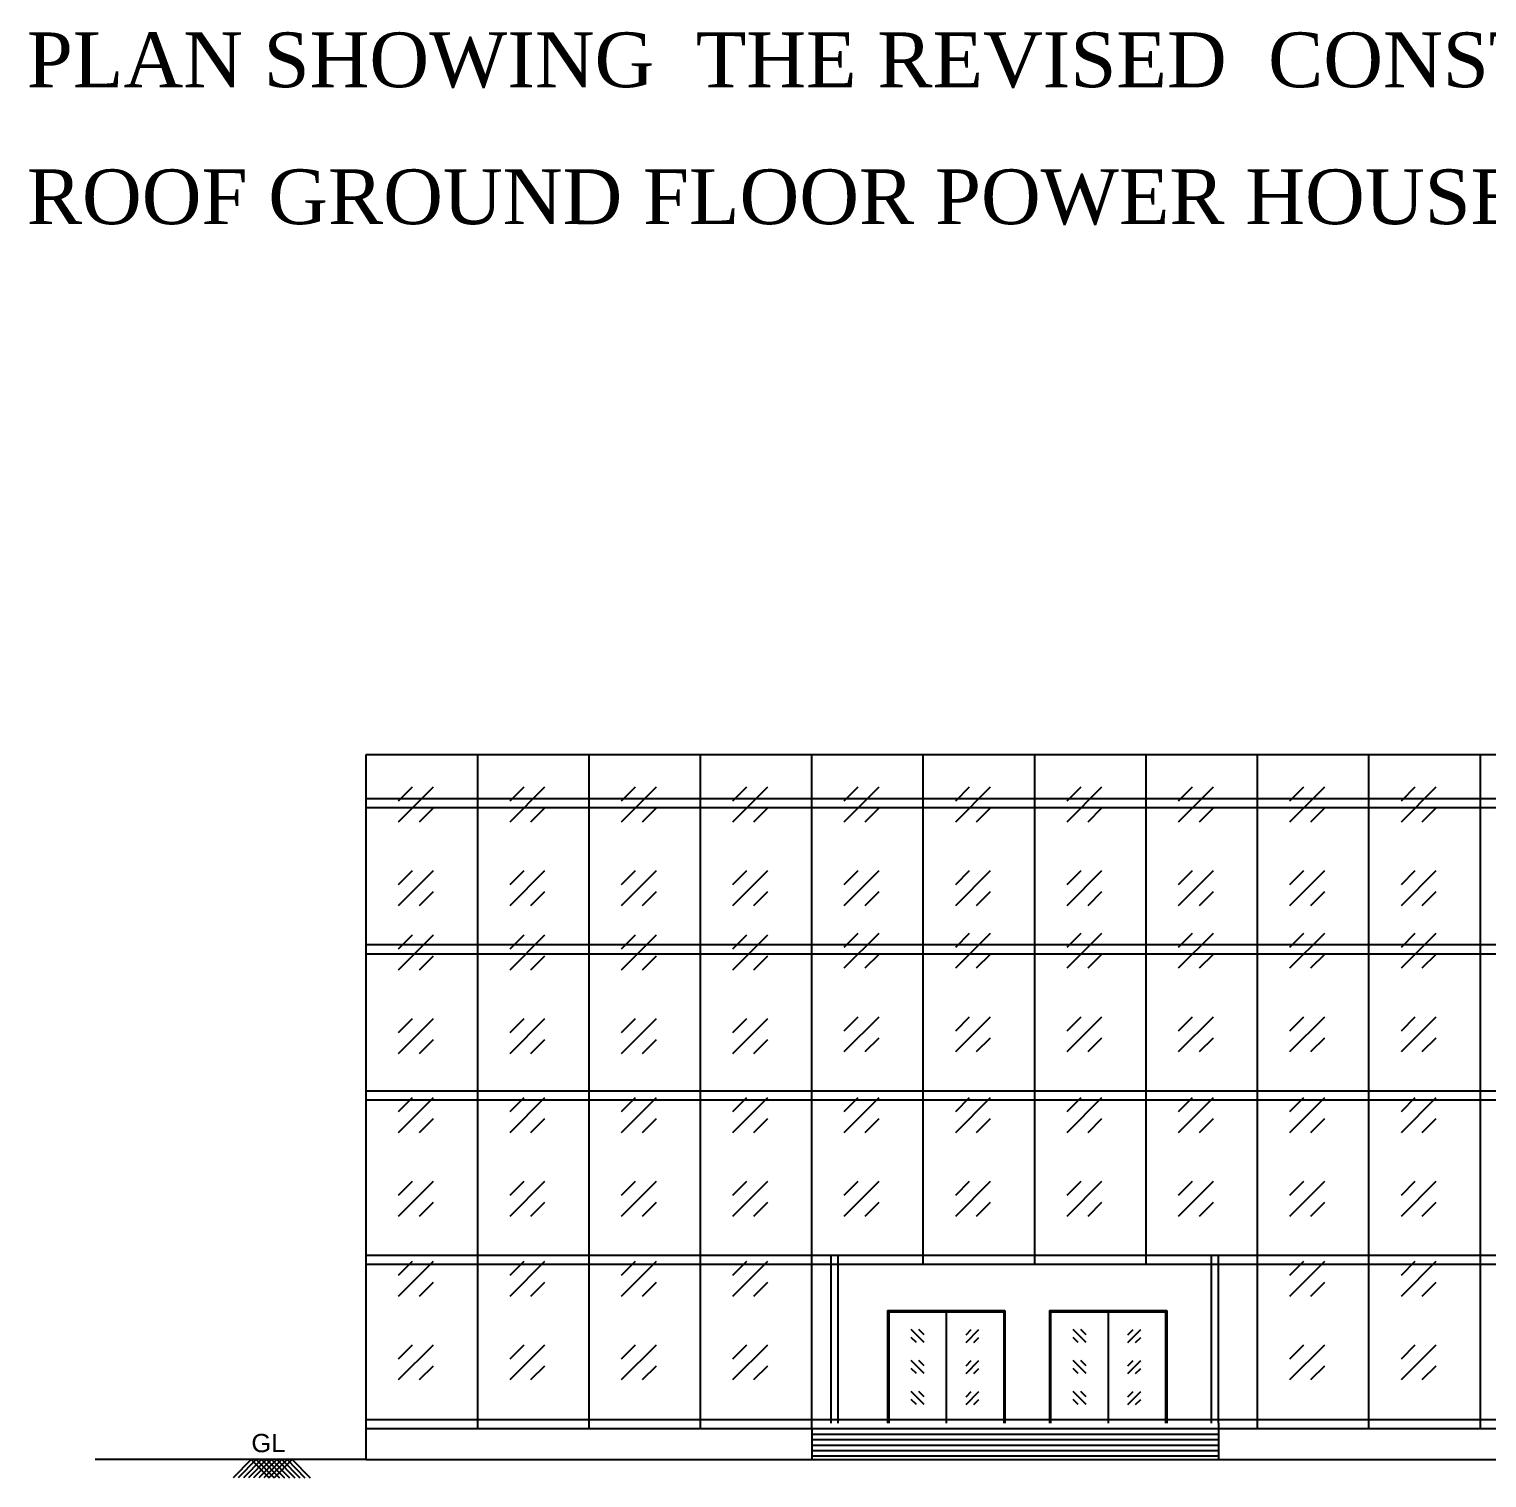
# Model space of a CAD drawing. Header units: metres. Extents: x 3229 to 14086, y -2906 to 1156.
# Drawn here: x 13890.76 to 13930.67, y -2724.69 to -2685.01 of the extents above; entities that cross this region are included whole.
import ezdxf

# ---------------------------------------------------------------- set-up
doc = ezdxf.new("R2010")
doc.units = ezdxf.units.M
doc.header["$MEASUREMENT"] = 0
doc.styles.add('i', font='romantic.ttf')
doc.styles.get("Standard").update_dxf_attribs({"font": 'arial.ttf'})

# ---------------------------------------------------------------- blocks, each defined once
blk = doc.blocks.new('GL')
at = {"ltscale": 0.2}
for p, q in [((10818685.39, -1728572.497), (10818684.898, -1728572.997)), ((10818685.53, -1728572.497), (10818685.038, -1728572.997)), ((10818685.671, -1728572.497), (10818685.178, -1728572.997)), ((10818685.811, -1728572.497), (10818685.319, -1728572.997)), ((10818685.39, -1728572.497), (10818685.882, -1728572.997)), ((10818685.951, -1728572.497), (10818685.459, -1728572.997)), ((10818685.53, -1728572.497), (10818686.023, -1728572.997)), ((10818686.092, -1728572.497), (10818685.599, -1728572.997)), ((10818685.671, -1728572.497), (10818686.163, -1728572.997)), ((10818686.232, -1728572.497), (10818685.74, -1728572.997)), ((10818685.811, -1728572.497), (10818686.304, -1728572.997)), ((10818686.373, -1728572.497), (10818685.88, -1728572.997)), ((10818685.951, -1728572.497), (10818686.444, -1728572.997)), ((10818686.513, -1728572.497), (10818686.02, -1728572.997)), ((10818686.092, -1728572.497), (10818686.584, -1728572.997)), ((10818686.232, -1728572.497), (10818686.725, -1728572.997)), ((10818686.373, -1728572.497), (10818686.865, -1728572.997)), ((10818686.513, -1728572.497), (10818687.005, -1728572.997))]:
    blk.add_line(p, q, dxfattribs=at)
at = {"ltscale": 0.2, "insert": (10818685.398, -1728571.794), "char_height": 0.5, "attachment_point": 1}
blk.add_mtext_dynamic_manual_height_columns('GL', width=6.23407, gutter_width=15, heights=[1.613], dxfattribs=at)

msp = doc.modelspace()

# ---------------------------------------------------------------- hatches: boundary and pattern name
at = {"ltscale": 0.2}
h = msp.add_hatch(dxfattribs=at)
h.set_pattern_fill('GOST_GLASS', color=0, scale=0.27)
h.set_pattern_definition([(45, (-29196581.7373, 4664351.4465), (2.29102597104, 0), [1.35, -1.89]), (45, (-29196581.1645, 4664351.4465), (2.29102597104, 0), [0.54, -2.7]), (45, (-29196581.7373, 4664352.0193), (2.29102597104, 0), [0.54, -2.7])])
edge = h.paths.add_edge_path()
edge.add_line((13902.628, -2708.949), (13902.628, -2705.537))
edge.add_line((13902.628, -2705.537), (13900.349, -2705.537))
edge.add_line((13900.349, -2705.537), (13900.349, -2709.346))
edge.add_line((13900.349, -2709.346), (13902.628, -2709.346))
h = msp.add_hatch(dxfattribs=at)
h.set_pattern_fill('GOST_GLASS', color=0, scale=0.27)
h.set_pattern_definition([(45, (-29196578.6873, 4664351.4465), (2.29102597104, 0), [1.35, -1.89]), (45, (-29196578.1145, 4664351.4465), (2.29102597104, 0), [0.54, -2.7]), (45, (-29196578.6873, 4664352.0193), (2.29102597104, 0), [0.54, -2.7])])
edge = h.paths.add_edge_path()
edge.add_line((13905.678, -2708.949), (13905.678, -2705.537))
edge.add_line((13905.678, -2705.537), (13903.399, -2705.537))
edge.add_line((13903.399, -2705.537), (13903.399, -2709.346))
edge.add_line((13903.399, -2709.346), (13905.678, -2709.346))
h = msp.add_hatch(dxfattribs=at)
h.set_pattern_fill('GOST_GLASS', color=0, scale=0.27)
h.set_pattern_definition([(45, (-29196575.6373, 4664351.4465), (2.29102597104, 0), [1.35, -1.89]), (45, (-29196575.0645, 4664351.4465), (2.29102597104, 0), [0.54, -2.7]), (45, (-29196575.6373, 4664352.0193), (2.29102597104, 0), [0.54, -2.7])])
edge = h.paths.add_edge_path()
edge.add_line((13908.728, -2708.949), (13908.728, -2705.537))
edge.add_line((13908.728, -2705.537), (13906.449, -2705.537))
edge.add_line((13906.449, -2705.537), (13906.449, -2709.346))
edge.add_line((13906.449, -2709.346), (13908.728, -2709.346))
h = msp.add_hatch(dxfattribs=at)
h.set_pattern_fill('GOST_GLASS', color=0, scale=0.27)
h.set_pattern_definition([(45, (-29196572.5873, 4664351.4465), (2.29102597104, 0), [1.35, -1.89]), (45, (-29196572.0145, 4664351.4465), (2.29102597104, 0), [0.54, -2.7]), (45, (-29196572.5873, 4664352.0193), (2.29102597104, 0), [0.54, -2.7])])
edge = h.paths.add_edge_path()
edge.add_line((13911.778, -2708.949), (13911.778, -2705.537))
edge.add_line((13911.778, -2705.537), (13909.499, -2705.537))
edge.add_line((13909.499, -2705.537), (13909.499, -2709.346))
edge.add_line((13909.499, -2709.346), (13911.778, -2709.346))
h = msp.add_hatch(dxfattribs=at)
h.set_pattern_fill('GOST_GLASS', color=0, scale=0.27)
h.set_pattern_definition([(45, (-29196569.5373, 4664351.4465), (2.29102597104, 0), [1.35, -1.89]), (45, (-29196568.9645, 4664351.4465), (2.29102597104, 0), [0.54, -2.7]), (45, (-29196569.5373, 4664352.0193), (2.29102597104, 0), [0.54, -2.7])])
edge = h.paths.add_edge_path()
edge.add_line((13914.828, -2708.949), (13914.828, -2705.537))
edge.add_line((13914.828, -2705.537), (13912.549, -2705.537))
edge.add_line((13912.549, -2705.537), (13912.549, -2709.346))
edge.add_line((13912.549, -2709.346), (13914.828, -2709.346))
h = msp.add_hatch(dxfattribs=at)
h.set_pattern_fill('GOST_GLASS', color=0, scale=0.27)
h.set_pattern_definition([(45, (-29196566.4873, 4664351.4465), (2.29102597104, 0), [1.35, -1.89]), (45, (-29196565.9145, 4664351.4465), (2.29102597104, 0), [0.54, -2.7]), (45, (-29196566.4873, 4664352.0193), (2.29102597104, 0), [0.54, -2.7])])
edge = h.paths.add_edge_path()
edge.add_line((13917.878, -2708.949), (13917.878, -2705.537))
edge.add_line((13917.878, -2705.537), (13915.599, -2705.537))
edge.add_line((13915.599, -2705.537), (13915.599, -2709.346))
edge.add_line((13915.599, -2709.346), (13917.878, -2709.346))
h = msp.add_hatch(dxfattribs=at)
h.set_pattern_fill('GOST_GLASS', color=0, scale=0.27)
h.set_pattern_definition([(45, (-29196563.4373, 4664351.4465), (2.29102597104, 0), [1.35, -1.89]), (45, (-29196562.8645, 4664351.4465), (2.29102597104, 0), [0.54, -2.7]), (45, (-29196563.4373, 4664352.0193), (2.29102597104, 0), [0.54, -2.7])])
edge = h.paths.add_edge_path()
edge.add_line((13920.928, -2708.949), (13920.928, -2705.537))
edge.add_line((13920.928, -2705.537), (13918.649, -2705.537))
edge.add_line((13918.649, -2705.537), (13918.649, -2709.346))
edge.add_line((13918.649, -2709.346), (13920.928, -2709.346))
h = msp.add_hatch(dxfattribs=at)
h.set_pattern_fill('GOST_GLASS', color=0, scale=0.27)
h.set_pattern_definition([(45, (-29196560.3873, 4664351.4465), (2.29102597104, 0), [1.35, -1.89]), (45, (-29196559.8145, 4664351.4465), (2.29102597104, 0), [0.54, -2.7]), (45, (-29196560.3873, 4664352.0193), (2.29102597104, 0), [0.54, -2.7])])
edge = h.paths.add_edge_path()
edge.add_line((13923.978, -2708.949), (13923.978, -2705.537))
edge.add_line((13923.978, -2705.537), (13921.699, -2705.537))
edge.add_line((13921.699, -2705.537), (13921.699, -2709.346))
edge.add_line((13921.699, -2709.346), (13923.978, -2709.346))
h = msp.add_hatch(dxfattribs=at)
h.set_pattern_fill('GOST_GLASS', color=0, scale=0.27)
h.set_pattern_definition([(45, (-29196557.3373, 4664351.4465), (2.29102597104, 0), [1.35, -1.89]), (45, (-29196556.7645, 4664351.4465), (2.29102597104, 0), [0.54, -2.7]), (45, (-29196557.3373, 4664352.0193), (2.29102597104, 0), [0.54, -2.7])])
edge = h.paths.add_edge_path()
edge.add_line((13927.028, -2708.949), (13927.028, -2705.537))
edge.add_line((13927.028, -2705.537), (13924.749, -2705.537))
edge.add_line((13924.749, -2705.537), (13924.749, -2709.346))
edge.add_line((13924.749, -2709.346), (13927.028, -2709.346))
h = msp.add_hatch(dxfattribs=at)
h.set_pattern_fill('GOST_GLASS', color=0, scale=0.27)
h.set_pattern_definition([(45, (-29196554.2873, 4664351.4465), (2.29102597104, 0), [1.35, -1.89]), (45, (-29196553.7145, 4664351.4465), (2.29102597104, 0), [0.54, -2.7]), (45, (-29196554.2873, 4664352.0193), (2.29102597104, 0), [0.54, -2.7])])
edge = h.paths.add_edge_path()
edge.add_line((13930.078, -2708.949), (13930.078, -2705.537))
edge.add_line((13930.078, -2705.537), (13927.799, -2705.537))
edge.add_line((13927.799, -2705.537), (13927.799, -2709.346))
edge.add_line((13927.799, -2709.346), (13930.078, -2709.346))
h = msp.add_hatch(dxfattribs=at)
h.set_pattern_fill('GOST_GLASS', color=0, scale=0.27)
h.set_pattern_definition([(45, (-29196581.7373, 4664347.3934), (2.29102597104, 0), [1.35, -1.89]), (45, (-29196581.1645, 4664347.3934), (2.29102597104, 0), [0.54, -2.7]), (45, (-29196581.7373, 4664347.9661), (2.29102597104, 0), [0.54, -2.7])])
edge = h.paths.add_edge_path()
edge.add_line((13902.628, -2713.002), (13902.628, -2709.59))
edge.add_line((13902.628, -2709.59), (13900.349, -2709.59))
edge.add_line((13900.349, -2709.59), (13900.349, -2713.399))
edge.add_line((13900.349, -2713.399), (13902.628, -2713.399))
h = msp.add_hatch(dxfattribs=at)
h.set_pattern_fill('GOST_GLASS', color=0, scale=0.27)
h.set_pattern_definition([(45, (-29196578.6873, 4664347.3934), (2.29102597104, 0), [1.35, -1.89]), (45, (-29196578.1145, 4664347.3934), (2.29102597104, 0), [0.54, -2.7]), (45, (-29196578.6873, 4664347.9661), (2.29102597104, 0), [0.54, -2.7])])
edge = h.paths.add_edge_path()
edge.add_line((13905.678, -2713.002), (13905.678, -2709.59))
edge.add_line((13905.678, -2709.59), (13903.399, -2709.59))
edge.add_line((13903.399, -2709.59), (13903.399, -2713.399))
edge.add_line((13903.399, -2713.399), (13905.678, -2713.399))
h = msp.add_hatch(dxfattribs=at)
h.set_pattern_fill('GOST_GLASS', color=0, scale=0.27)
h.set_pattern_definition([(45, (-29196575.6373, 4664347.3934), (2.29102597104, 0), [1.35, -1.89]), (45, (-29196575.0645, 4664347.3934), (2.29102597104, 0), [0.54, -2.7]), (45, (-29196575.6373, 4664347.9661), (2.29102597104, 0), [0.54, -2.7])])
edge = h.paths.add_edge_path()
edge.add_line((13908.728, -2713.002), (13908.728, -2709.59))
edge.add_line((13908.728, -2709.59), (13906.449, -2709.59))
edge.add_line((13906.449, -2709.59), (13906.449, -2713.399))
edge.add_line((13906.449, -2713.399), (13908.728, -2713.399))
h = msp.add_hatch(dxfattribs=at)
h.set_pattern_fill('GOST_GLASS', color=0, scale=0.27)
h.set_pattern_definition([(45, (-29196572.5873, 4664347.3934), (2.29102597104, 0), [1.35, -1.89]), (45, (-29196572.0145, 4664347.3934), (2.29102597104, 0), [0.54, -2.7]), (45, (-29196572.5873, 4664347.9661), (2.29102597104, 0), [0.54, -2.7])])
edge = h.paths.add_edge_path()
edge.add_line((13911.778, -2713.002), (13911.778, -2709.59))
edge.add_line((13911.778, -2709.59), (13909.499, -2709.59))
edge.add_line((13909.499, -2709.59), (13909.499, -2713.399))
edge.add_line((13909.499, -2713.399), (13911.778, -2713.399))
h = msp.add_hatch(dxfattribs=at)
h.set_pattern_fill('GOST_GLASS', color=0, scale=0.27)
h.set_pattern_definition([(45, (-29196569.5373, 4664347.4415), (2.29102597104, 0), [1.35, -1.89]), (45, (-29196568.9645, 4664347.4415), (2.29102597104, 0), [0.54, -2.7]), (45, (-29196569.5373, 4664348.0143), (2.29102597104, 0), [0.54, -2.7])])
edge = h.paths.add_edge_path()
edge.add_line((13914.828, -2712.954), (13914.828, -2709.542))
edge.add_line((13914.828, -2709.542), (13912.549, -2709.542))
edge.add_line((13912.549, -2709.542), (13912.549, -2713.351))
edge.add_line((13912.549, -2713.351), (13914.828, -2713.351))
h = msp.add_hatch(dxfattribs=at)
h.set_pattern_fill('GOST_GLASS', color=0, scale=0.27)
h.set_pattern_definition([(45, (-29196566.4873, 4664347.4415), (2.29102597104, 0), [1.35, -1.89]), (45, (-29196565.9145, 4664347.4415), (2.29102597104, 0), [0.54, -2.7]), (45, (-29196566.4873, 4664348.0143), (2.29102597104, 0), [0.54, -2.7])])
edge = h.paths.add_edge_path()
edge.add_line((13917.878, -2712.954), (13917.878, -2709.542))
edge.add_line((13917.878, -2709.542), (13915.599, -2709.542))
edge.add_line((13915.599, -2709.542), (13915.599, -2713.351))
edge.add_line((13915.599, -2713.351), (13917.878, -2713.351))
h = msp.add_hatch(dxfattribs=at)
h.set_pattern_fill('GOST_GLASS', color=0, scale=0.27)
h.set_pattern_definition([(45, (-29196563.4373, 4664347.4415), (2.29102597104, 0), [1.35, -1.89]), (45, (-29196562.8645, 4664347.4415), (2.29102597104, 0), [0.54, -2.7]), (45, (-29196563.4373, 4664348.0143), (2.29102597104, 0), [0.54, -2.7])])
edge = h.paths.add_edge_path()
edge.add_line((13920.928, -2712.954), (13920.928, -2709.542))
edge.add_line((13920.928, -2709.542), (13918.649, -2709.542))
edge.add_line((13918.649, -2709.542), (13918.649, -2713.351))
edge.add_line((13918.649, -2713.351), (13920.928, -2713.351))
h = msp.add_hatch(dxfattribs=at)
h.set_pattern_fill('GOST_GLASS', color=0, scale=0.27)
h.set_pattern_definition([(45, (-29196560.3873, 4664347.4415), (2.29102597104, 0), [1.35, -1.89]), (45, (-29196559.8145, 4664347.4415), (2.29102597104, 0), [0.54, -2.7]), (45, (-29196560.3873, 4664348.0143), (2.29102597104, 0), [0.54, -2.7])])
edge = h.paths.add_edge_path()
edge.add_line((13923.978, -2712.954), (13923.978, -2709.542))
edge.add_line((13923.978, -2709.542), (13921.699, -2709.542))
edge.add_line((13921.699, -2709.542), (13921.699, -2713.351))
edge.add_line((13921.699, -2713.351), (13923.978, -2713.351))
h = msp.add_hatch(dxfattribs=at)
h.set_pattern_fill('GOST_GLASS', color=0, scale=0.27)
h.set_pattern_definition([(45, (-29196557.3373, 4664347.4415), (2.29102597104, 0), [1.35, -1.89]), (45, (-29196556.7645, 4664347.4415), (2.29102597104, 0), [0.54, -2.7]), (45, (-29196557.3373, 4664348.0143), (2.29102597104, 0), [0.54, -2.7])])
edge = h.paths.add_edge_path()
edge.add_line((13927.028, -2712.954), (13927.028, -2709.542))
edge.add_line((13927.028, -2709.542), (13924.749, -2709.542))
edge.add_line((13924.749, -2709.542), (13924.749, -2713.351))
edge.add_line((13924.749, -2713.351), (13927.028, -2713.351))
h = msp.add_hatch(dxfattribs=at)
h.set_pattern_fill('GOST_GLASS', color=0, scale=0.27)
h.set_pattern_definition([(45, (-29196554.2873, 4664347.4415), (2.29102597104, 0), [1.35, -1.89]), (45, (-29196553.7145, 4664347.4415), (2.29102597104, 0), [0.54, -2.7]), (45, (-29196554.2873, 4664348.0143), (2.29102597104, 0), [0.54, -2.7])])
edge = h.paths.add_edge_path()
edge.add_line((13930.078, -2712.954), (13930.078, -2709.542))
edge.add_line((13930.078, -2709.542), (13927.799, -2709.542))
edge.add_line((13927.799, -2709.542), (13927.799, -2713.351))
edge.add_line((13927.799, -2713.351), (13930.078, -2713.351))
h = msp.add_hatch(dxfattribs=at)
h.set_pattern_fill('GOST_GLASS', color=0, scale=0.27)
h.set_pattern_definition([(45, (-29196581.7373, 4664342.9374), (2.29102597104, 0), [1.35, -1.89]), (45, (-29196581.1645, 4664342.9374), (2.29102597104, 0), [0.54, -2.7]), (45, (-29196581.7373, 4664343.5102), (2.29102597104, 0), [0.54, -2.7])])
edge = h.paths.add_edge_path()
edge.add_line((13902.628, -2717.458), (13902.628, -2714.046))
edge.add_line((13902.628, -2714.046), (13900.349, -2714.046))
edge.add_line((13900.349, -2714.046), (13900.349, -2717.855))
edge.add_line((13900.349, -2717.855), (13902.628, -2717.855))
h = msp.add_hatch(dxfattribs=at)
h.set_pattern_fill('GOST_GLASS', color=0, scale=0.27)
h.set_pattern_definition([(45, (-29196578.6873, 4664342.9374), (2.29102597104, 0), [1.35, -1.89]), (45, (-29196578.1145, 4664342.9374), (2.29102597104, 0), [0.54, -2.7]), (45, (-29196578.6873, 4664343.5102), (2.29102597104, 0), [0.54, -2.7])])
edge = h.paths.add_edge_path()
edge.add_line((13905.678, -2717.458), (13905.678, -2714.046))
edge.add_line((13905.678, -2714.046), (13903.399, -2714.046))
edge.add_line((13903.399, -2714.046), (13903.399, -2717.855))
edge.add_line((13903.399, -2717.855), (13905.678, -2717.855))
h = msp.add_hatch(dxfattribs=at)
h.set_pattern_fill('GOST_GLASS', color=0, scale=0.27)
h.set_pattern_definition([(45, (-29196575.6373, 4664342.9374), (2.29102597104, 0), [1.35, -1.89]), (45, (-29196575.0645, 4664342.9374), (2.29102597104, 0), [0.54, -2.7]), (45, (-29196575.6373, 4664343.5102), (2.29102597104, 0), [0.54, -2.7])])
edge = h.paths.add_edge_path()
edge.add_line((13908.728, -2717.458), (13908.728, -2714.046))
edge.add_line((13908.728, -2714.046), (13906.449, -2714.046))
edge.add_line((13906.449, -2714.046), (13906.449, -2717.855))
edge.add_line((13906.449, -2717.855), (13908.728, -2717.855))
h = msp.add_hatch(dxfattribs=at)
h.set_pattern_fill('GOST_GLASS', color=0, scale=0.27)
h.set_pattern_definition([(45, (-29196572.5873, 4664342.9374), (2.29102597104, 0), [1.35, -1.89]), (45, (-29196572.0145, 4664342.9374), (2.29102597104, 0), [0.54, -2.7]), (45, (-29196572.5873, 4664343.5102), (2.29102597104, 0), [0.54, -2.7])])
edge = h.paths.add_edge_path()
edge.add_line((13911.778, -2717.458), (13911.778, -2714.046))
edge.add_line((13911.778, -2714.046), (13909.499, -2714.046))
edge.add_line((13909.499, -2714.046), (13909.499, -2717.855))
edge.add_line((13909.499, -2717.855), (13911.778, -2717.855))
h = msp.add_hatch(dxfattribs=at)
h.set_pattern_fill('GOST_GLASS', color=0, scale=0.27)
h.set_pattern_definition([(45, (-29196569.5373, 4664342.9374), (2.29102597104, 0), [1.35, -1.89]), (45, (-29196568.9645, 4664342.9374), (2.29102597104, 0), [0.54, -2.7]), (45, (-29196569.5373, 4664343.5102), (2.29102597104, 0), [0.54, -2.7])])
edge = h.paths.add_edge_path()
edge.add_line((13914.828, -2717.458), (13914.828, -2714.046))
edge.add_line((13914.828, -2714.046), (13912.549, -2714.046))
edge.add_line((13912.549, -2714.046), (13912.549, -2717.855))
edge.add_line((13912.549, -2717.855), (13914.828, -2717.855))
h = msp.add_hatch(dxfattribs=at)
h.set_pattern_fill('GOST_GLASS', color=0, scale=0.27)
h.set_pattern_definition([(45, (-29196566.4873, 4664342.9374), (2.29102597104, 0), [1.35, -1.89]), (45, (-29196565.9145, 4664342.9374), (2.29102597104, 0), [0.54, -2.7]), (45, (-29196566.4873, 4664343.5102), (2.29102597104, 0), [0.54, -2.7])])
edge = h.paths.add_edge_path()
edge.add_line((13917.878, -2717.458), (13917.878, -2714.046))
edge.add_line((13917.878, -2714.046), (13915.599, -2714.046))
edge.add_line((13915.599, -2714.046), (13915.599, -2717.855))
edge.add_line((13915.599, -2717.855), (13917.878, -2717.855))
h = msp.add_hatch(dxfattribs=at)
h.set_pattern_fill('GOST_GLASS', color=0, scale=0.27)
h.set_pattern_definition([(45, (-29196563.4373, 4664342.9374), (2.29102597104, 0), [1.35, -1.89]), (45, (-29196562.8645, 4664342.9374), (2.29102597104, 0), [0.54, -2.7]), (45, (-29196563.4373, 4664343.5102), (2.29102597104, 0), [0.54, -2.7])])
edge = h.paths.add_edge_path()
edge.add_line((13920.928, -2717.458), (13920.928, -2714.046))
edge.add_line((13920.928, -2714.046), (13918.649, -2714.046))
edge.add_line((13918.649, -2714.046), (13918.649, -2717.855))
edge.add_line((13918.649, -2717.855), (13920.928, -2717.855))
h = msp.add_hatch(dxfattribs=at)
h.set_pattern_fill('GOST_GLASS', color=0, scale=0.27)
h.set_pattern_definition([(45, (-29196560.3873, 4664342.9374), (2.29102597104, 0), [1.35, -1.89]), (45, (-29196559.8145, 4664342.9374), (2.29102597104, 0), [0.54, -2.7]), (45, (-29196560.3873, 4664343.5102), (2.29102597104, 0), [0.54, -2.7])])
edge = h.paths.add_edge_path()
edge.add_line((13923.978, -2717.458), (13923.978, -2714.046))
edge.add_line((13923.978, -2714.046), (13921.699, -2714.046))
edge.add_line((13921.699, -2714.046), (13921.699, -2717.855))
edge.add_line((13921.699, -2717.855), (13923.978, -2717.855))
h = msp.add_hatch(dxfattribs=at)
h.set_pattern_fill('GOST_GLASS', color=0, scale=0.27)
h.set_pattern_definition([(45, (-29196557.3373, 4664342.9374), (2.29102597104, 0), [1.35, -1.89]), (45, (-29196556.7645, 4664342.9374), (2.29102597104, 0), [0.54, -2.7]), (45, (-29196557.3373, 4664343.5102), (2.29102597104, 0), [0.54, -2.7])])
edge = h.paths.add_edge_path()
edge.add_line((13927.028, -2717.458), (13927.028, -2714.046))
edge.add_line((13927.028, -2714.046), (13924.749, -2714.046))
edge.add_line((13924.749, -2714.046), (13924.749, -2717.855))
edge.add_line((13924.749, -2717.855), (13927.028, -2717.855))
h = msp.add_hatch(dxfattribs=at)
h.set_pattern_fill('GOST_GLASS', color=0, scale=0.27)
h.set_pattern_definition([(45, (-29196554.2873, 4664342.9374), (2.29102597104, 0), [1.35, -1.89]), (45, (-29196553.7145, 4664342.9374), (2.29102597104, 0), [0.54, -2.7]), (45, (-29196554.2873, 4664343.5102), (2.29102597104, 0), [0.54, -2.7])])
edge = h.paths.add_edge_path()
edge.add_line((13930.078, -2717.458), (13930.078, -2714.046))
edge.add_line((13930.078, -2714.046), (13927.799, -2714.046))
edge.add_line((13927.799, -2714.046), (13927.799, -2717.855))
edge.add_line((13927.799, -2717.855), (13930.078, -2717.855))
h = msp.add_hatch(dxfattribs=at)
h.set_pattern_fill('GOST_GLASS', color=0, scale=0.27)
h.set_pattern_definition([(45, (-29196581.7373, 4664338.4574), (2.29102597104, 0), [1.35, -1.89]), (45, (-29196581.1645, 4664338.4574), (2.29102597104, 0), [0.54, -2.7]), (45, (-29196581.7373, 4664339.0302), (2.29102597104, 0), [0.54, -2.7])])
edge = h.paths.add_edge_path()
edge.add_line((13902.628, -2721.938), (13902.628, -2718.526))
edge.add_line((13902.628, -2718.526), (13900.349, -2718.526))
edge.add_line((13900.349, -2718.526), (13900.349, -2722.335))
edge.add_line((13900.349, -2722.335), (13902.628, -2722.335))
h = msp.add_hatch(dxfattribs=at)
h.set_pattern_fill('GOST_GLASS', color=0, scale=0.27)
h.set_pattern_definition([(45, (-29196578.6873, 4664338.4574), (2.29102597104, 0), [1.35, -1.89]), (45, (-29196578.1145, 4664338.4574), (2.29102597104, 0), [0.54, -2.7]), (45, (-29196578.6873, 4664339.0302), (2.29102597104, 0), [0.54, -2.7])])
edge = h.paths.add_edge_path()
edge.add_line((13905.678, -2721.938), (13905.678, -2718.526))
edge.add_line((13905.678, -2718.526), (13903.399, -2718.526))
edge.add_line((13903.399, -2718.526), (13903.399, -2722.335))
edge.add_line((13903.399, -2722.335), (13905.678, -2722.335))
h = msp.add_hatch(dxfattribs=at)
h.set_pattern_fill('GOST_GLASS', color=0, scale=0.27)
h.set_pattern_definition([(45, (-29196575.6373, 4664338.4574), (2.29102597104, 0), [1.35, -1.89]), (45, (-29196575.0645, 4664338.4574), (2.29102597104, 0), [0.54, -2.7]), (45, (-29196575.6373, 4664339.0302), (2.29102597104, 0), [0.54, -2.7])])
edge = h.paths.add_edge_path()
edge.add_line((13908.728, -2721.938), (13908.728, -2718.526))
edge.add_line((13908.728, -2718.526), (13906.449, -2718.526))
edge.add_line((13906.449, -2718.526), (13906.449, -2722.335))
edge.add_line((13906.449, -2722.335), (13908.728, -2722.335))
h = msp.add_hatch(dxfattribs=at)
h.set_pattern_fill('GOST_GLASS', color=0, scale=0.27)
h.set_pattern_definition([(45, (-29196572.5873, 4664338.4574), (2.29102597104, 0), [1.35, -1.89]), (45, (-29196572.0145, 4664338.4574), (2.29102597104, 0), [0.54, -2.7]), (45, (-29196572.5873, 4664339.0302), (2.29102597104, 0), [0.54, -2.7])])
edge = h.paths.add_edge_path()
edge.add_line((13911.778, -2721.938), (13911.778, -2718.526))
edge.add_line((13911.778, -2718.526), (13909.499, -2718.526))
edge.add_line((13909.499, -2718.526), (13909.499, -2722.335))
edge.add_line((13909.499, -2722.335), (13911.778, -2722.335))
h = msp.add_hatch(dxfattribs=at)
h.set_pattern_fill('GOST_GLASS', color=0, scale=0.27)
h.set_pattern_definition([(45, (-29196557.3373, 4664338.4574), (2.29102597104, 0), [1.35, -1.89]), (45, (-29196556.7645, 4664338.4574), (2.29102597104, 0), [0.54, -2.7]), (45, (-29196557.3373, 4664339.0302), (2.29102597104, 0), [0.54, -2.7])])
edge = h.paths.add_edge_path()
edge.add_line((13927.028, -2721.938), (13927.028, -2718.526))
edge.add_line((13927.028, -2718.526), (13924.749, -2718.526))
edge.add_line((13924.749, -2718.526), (13924.749, -2722.335))
edge.add_line((13924.749, -2722.335), (13927.028, -2722.335))
h = msp.add_hatch(dxfattribs=at)
h.set_pattern_fill('GOST_GLASS', color=0, scale=0.27)
h.set_pattern_definition([(45, (-29196554.2873, 4664338.4574), (2.29102597104, 0), [1.35, -1.89]), (45, (-29196553.7145, 4664338.4574), (2.29102597104, 0), [0.54, -2.7]), (45, (-29196554.2873, 4664339.0302), (2.29102597104, 0), [0.54, -2.7])])
edge = h.paths.add_edge_path()
edge.add_line((13930.078, -2721.938), (13930.078, -2718.526))
edge.add_line((13930.078, -2718.526), (13927.799, -2718.526))
edge.add_line((13927.799, -2718.526), (13927.799, -2722.335))
edge.add_line((13927.799, -2722.335), (13930.078, -2722.335))
h = msp.add_hatch(dxfattribs=at)
h.set_pattern_fill('GOST_GLASS', color=0, scale=0.1, angle=90)
h.set_pattern_definition([(135, (-10804860.9121, 1725823.3195), (1e-16, 0.848528137424), [0.5, -0.7]), (135, (-10804860.9121, 1725823.5316), (1e-16, 0.848528137424), [0.2, -1]), (135, (-10804861.12426, 1725823.3195), (1e-16, 0.848528137424), [0.2, -1])])
h.paths.add_polyline_path([(13915.574, -2720.361), (13914.596, -2720.361), (13914.596, -2723.093), (13915.574, -2723.093)])
h = msp.add_hatch(dxfattribs=at)
h.set_pattern_fill('GOST_GLASS', color=0, scale=0.1)
h.set_pattern_definition([(45, (-10804860.61355, 1725823.3195), (0.848528137424, 0), [0.5, -0.7]), (45, (-10804860.4014, 1725823.3195), (0.848528137424, 0), [0.2, -1]), (45, (-10804860.61355, 1725823.5316), (0.848528137424, 0), [0.2, -1])])
h.paths.add_polyline_path([(13916.158, -2720.361), (13917.059, -2720.361), (13917.059, -2723.093), (13916.158, -2723.093)])
h = msp.add_hatch(dxfattribs=at)
h.set_pattern_fill('GOST_GLASS', color=0, scale=0.1, angle=90)
h.set_pattern_definition([(135, (-10804856.4809, 1725823.3195), (1e-16, 0.848528137424), [0.5, -0.7]), (135, (-10804856.4809, 1725823.5316), (1e-16, 0.848528137424), [0.2, -1]), (135, (-10804856.693, 1725823.3195), (1e-16, 0.848528137424), [0.2, -1])])
h.paths.add_polyline_path([(13920.005, -2720.361), (13919.027, -2720.361), (13919.027, -2723.093), (13920.005, -2723.093)])
h = msp.add_hatch(dxfattribs=at)
h.set_pattern_fill('GOST_GLASS', color=0, scale=0.1)
h.set_pattern_definition([(45, (-10804856.1823, 1725823.3195), (0.848528137424, 0), [0.5, -0.7]), (45, (-10804855.9702, 1725823.3195), (0.848528137424, 0), [0.2, -1]), (45, (-10804856.1823, 1725823.5316), (0.848528137424, 0), [0.2, -1])])
h.paths.add_polyline_path([(13920.59, -2720.361), (13921.49, -2720.361), (13921.49, -2723.093), (13920.59, -2723.093)])

# ---------------------------------------------------------------- linework, layer by layer
at = {"color": 0, "ltscale": 0.2}
for p, q in [((13899.994, -2724.192), (13899.994, -2704.882)), ((13899.994, -2704.882), (14064.675, -2704.882)), ((13903.044, -2723.342), (13903.044, -2704.882)), ((13906.094, -2723.342), (13906.094, -2704.882)), ((13909.144, -2723.342), (13909.144, -2704.882)), ((13912.194, -2723.342), (13912.194, -2704.882)), ((13915.244, -2718.852), (13915.244, -2704.882)), ((13918.294, -2718.852), (13918.294, -2704.882)), ((13921.344, -2718.852), (13921.344, -2704.882)), ((13924.394, -2723.342), (13924.394, -2704.882)), ((13927.444, -2723.342), (13927.444, -2704.882)), ((13930.494, -2723.342), (13930.494, -2704.882)), ((13899.994, -2706.082), (14064.675, -2706.082)), ((13899.994, -2706.332), (14064.675, -2706.332)), ((13899.994, -2710.087), (14064.675, -2710.087)), ((13899.994, -2710.337), (14064.675, -2710.337)), ((13899.994, -2714.092), (14064.675, -2714.092)), ((13899.994, -2714.342), (14064.675, -2714.342)), ((13899.994, -2718.592), (14064.675, -2718.592)), ((13899.994, -2718.842), (14064.675, -2718.842)), ((13912.717, -2723.192), (13912.717, -2718.592)), ((13912.917, -2723.192), (13912.917, -2718.592)), ((13923.129, -2723.192), (13923.129, -2718.592)), ((13923.329, -2723.192), (13923.329, -2718.592)), ((13914.267, -2720.112), (13917.476, -2720.112)), ((13914.267, -2720.112), (13914.267, -2723.192)), ((13914.297, -2720.142), (13917.446, -2720.142)), ((13914.297, -2720.142), (13914.297, -2723.192)), ((13915.871, -2720.142), (13915.871, -2723.192)), ((13917.446, -2720.142), (13917.446, -2723.192)), ((13917.476, -2720.112), (13917.476, -2723.192)), ((13918.698, -2720.112), (13921.907, -2720.112)), ((13918.698, -2720.112), (13918.698, -2723.192)), ((13918.728, -2720.142), (13921.877, -2720.142)), ((13918.728, -2720.142), (13918.728, -2723.192)), ((13920.303, -2720.142), (13920.303, -2723.192)), ((13921.877, -2720.142), (13921.877, -2723.192)), ((13921.907, -2720.112), (13921.907, -2723.192)), ((13899.994, -2723.092), (14064.675, -2723.092)), ((13923.329, -2723.192), (13923.329, -2724.192)), ((13899.994, -2723.342), (14064.675, -2723.342)), ((13912.194, -2723.342), (13912.194, -2724.192)), ((13912.194, -2723.492), (13923.329, -2723.492)), ((13912.194, -2723.642), (13923.329, -2723.642)), ((13912.194, -2723.792), (13923.329, -2723.792)), ((13912.194, -2723.942), (13923.329, -2723.942)), ((13899.994, -2724.192), (13892.576, -2724.192)), ((13899.994, -2724.192), (14064.675, -2724.192)), ((13912.194, -2724.092), (13923.329, -2724.092))]:
    msp.add_line(p, q, dxfattribs=at)

# ---------------------------------------------------------------- block references
at = {"color": 0}
msp.add_blockref('GL', (-10804788.549, 1725848.306), dxfattribs=at)

# ---------------------------------------------------------------- texts
at = {"color": 0, "insert": (13890.7, -2685.102), "char_height": 1.5, "width": 164.21929, "attachment_point": 1, "line_spacing_factor": 1.5, "style": 'i'}
msp.add_mtext("PLAN SHOWING  THE REVISED  CONSTRUCTION PLAN'S SECTION & ELEVATION OF  PROFESSIONAL CONSULTING OFFICE  BUILDING (BLOCK-1),R.C.C ROOF GROUND FLOOR POWER HOUSE BUILDING( BLOCK-2)", dxfattribs=at)

doc.saveas('drawing.dxf')
